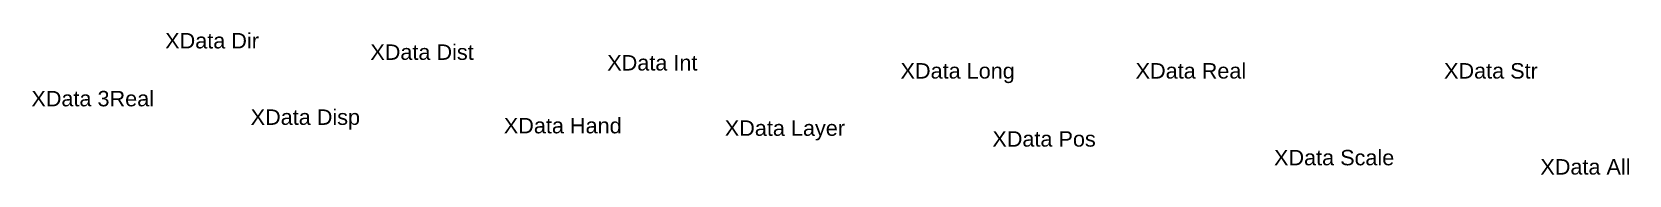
# Model space of a CAD drawing. Header units: inches. Extents: x 3 to 106, y -2 to 8.
import ezdxf

# ---------------------------------------------------------------- set-up
doc = ezdxf.new("R2010")
doc.units = ezdxf.units.IN
doc.header["$MEASUREMENT"] = 0
doc.styles.get("Standard").update_dxf_attribs({"font": 'arial.ttf'})

msp = doc.modelspace()

# ---------------------------------------------------------------- texts
for s, p in [('XData Dir', (11.2, 6.6)), ('XData Dist', (24.45, 5.86)), ('XData Int', (39.75, 5.17)), ('XData Long', (58.69, 4.65)), ('XData Real', (73.87, 4.65)), ('XData Str', (93.79, 4.65)), ('XData 3Real', (2.56, 2.85)), ('XData Disp', (16.72, 1.65)), ('XData Hand', (33.07, 1.1)), ('XData Layer', (47.34, 0.94)), ('XData Pos', (64.62, 0.24)), ('XData Scale', (82.81, -0.97)), ('XData All', (100.01, -1.57))]:
    msp.add_text(s, height=1).set_placement(p)

doc.saveas('drawing.dxf')
